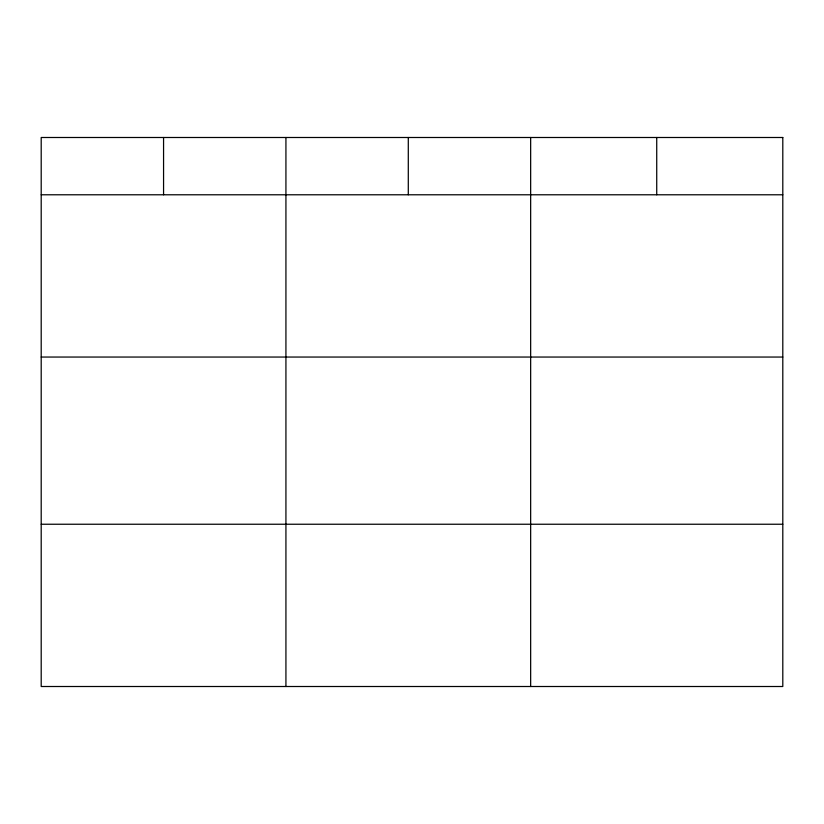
<?xml version="1.0" encoding="UTF-8"?>
<svg xmlns="http://www.w3.org/2000/svg" width="824" height="824" viewBox="0 0 824 824"><rect width="100%" height="100%" fill="white"/><g stroke="black" fill="none" stroke-linecap="round" stroke-linejoin="round"><path stroke-width="1.24" d="M41.2 194.783L782.8 194.783M41.2 357.049L782.8 357.049M41.2 524.239L782.8 524.239M656.728 137.495L656.728 194.783M530.656 137.495L530.656 686.505M408.292 137.495L408.292 194.783M285.928 137.495L285.928 686.505M163.564 137.495L163.564 194.783M782.8 137.495L41.2 137.495L41.2 686.505L782.8 686.505L782.8 137.495"/></g></svg>
